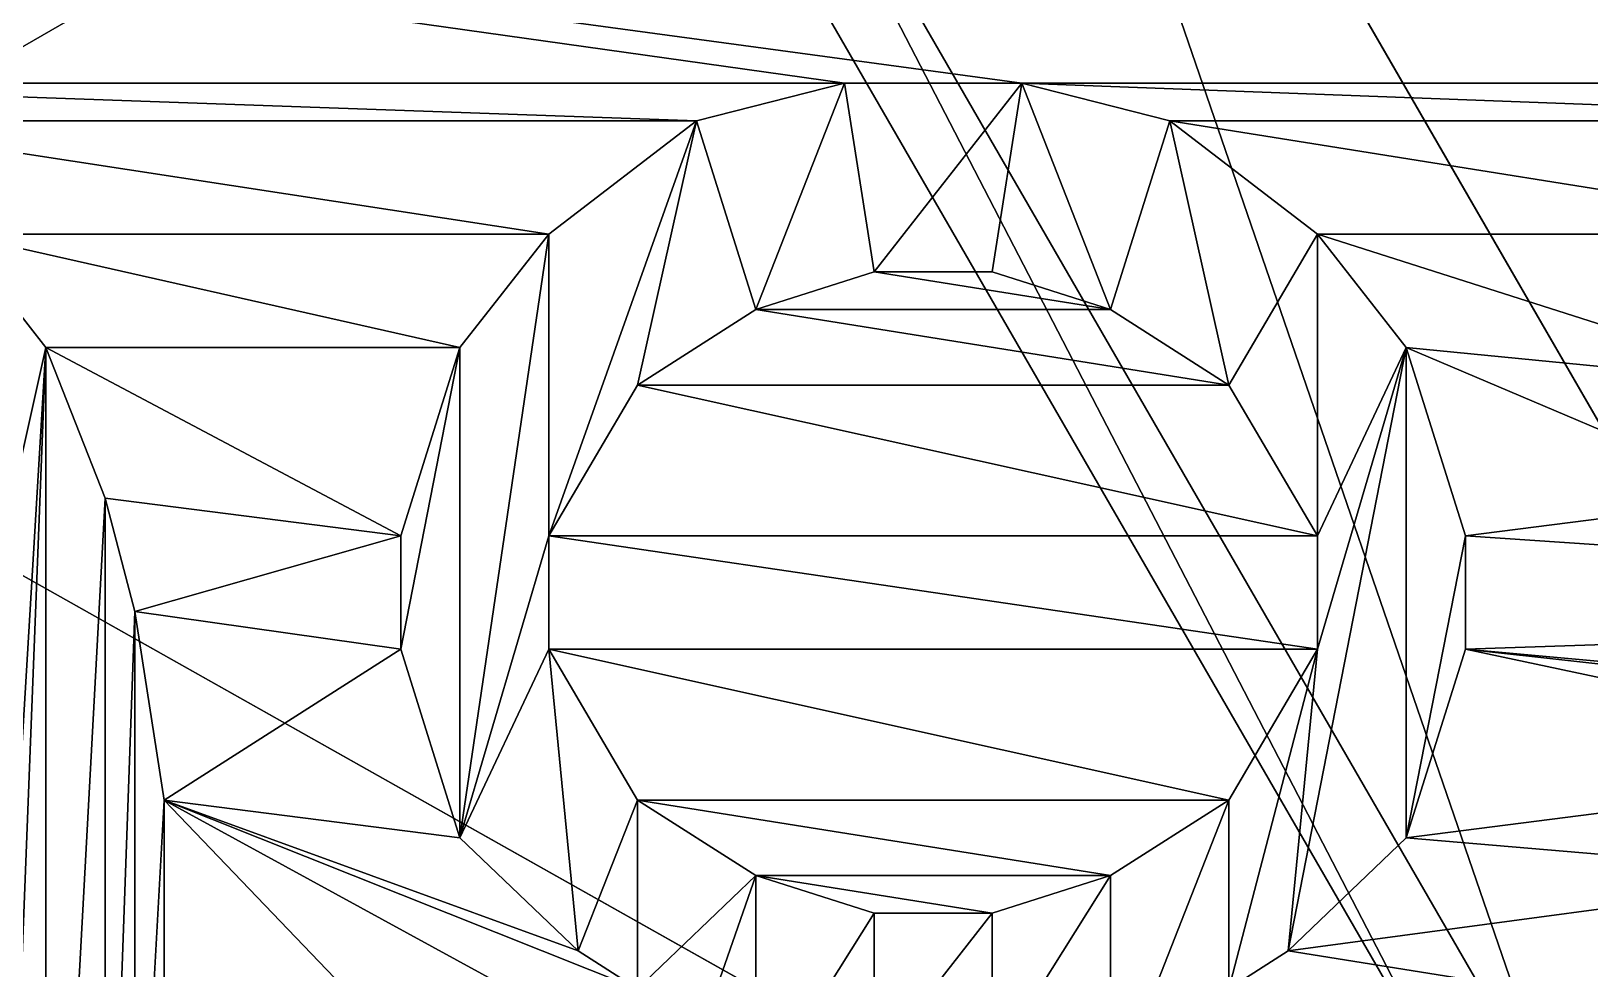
# Model space of a CAD drawing. Header units: millimetres. Extents: x -228 to 228, y -204 to 237.
# Drawn here: x 35.631 to 36.554, y 70.108 to 70.663 of the extents above; entities that cross this region are included whole.
import ezdxf

# ---------------------------------------------------------------- set-up
doc = ezdxf.new("R2010")
doc.units = ezdxf.units.MM
doc.header["$LTSCALE"] = 127.314815
for name, color, linetype in [('3522', 7, 'CONTINUOUS'), ('3711', 7, 'CONTINUOUS'), ('3712', 7, 'CONTINUOUS'), ('3719', 7, 'CONTINUOUS'), ('3720', 7, 'CONTINUOUS'), ('3721', 7, 'CONTINUOUS'), ('3722', 7, 'CONTINUOUS'), ('3893', 7, 'CONTINUOUS'), ('4123', 7, 'CONTINUOUS'), ('4124', 7, 'CONTINUOUS'), ('4125', 7, 'CONTINUOUS'), ('4126', 7, 'CONTINUOUS'), ('4127', 7, 'CONTINUOUS'), ('4158', 7, 'CONTINUOUS'), ('4159', 7, 'CONTINUOUS'), ('4160', 7, 'CONTINUOUS'), ('4161', 7, 'CONTINUOUS'), ('4162', 7, 'CONTINUOUS'), ('4163', 7, 'CONTINUOUS'), ('4164', 7, 'CONTINUOUS'), ('4165', 7, 'CONTINUOUS'), ('4166', 7, 'CONTINUOUS'), ('4167', 7, 'CONTINUOUS'), ('4168', 7, 'CONTINUOUS'), ('4169', 7, 'CONTINUOUS'), ('4170', 7, 'CONTINUOUS'), ('4171', 7, 'CONTINUOUS'), ('4172', 7, 'CONTINUOUS'), ('4173', 7, 'CONTINUOUS'), ('4174', 7, 'CONTINUOUS'), ('4192', 7, 'CONTINUOUS'), ('4193', 7, 'CONTINUOUS'), ('4194', 7, 'CONTINUOUS'), ('4195', 7, 'CONTINUOUS'), ('4196', 7, 'CONTINUOUS'), ('4197', 7, 'CONTINUOUS'), ('4198', 7, 'CONTINUOUS'), ('4199', 7, 'CONTINUOUS'), ('4200', 7, 'CONTINUOUS'), ('4201', 7, 'CONTINUOUS'), ('4202', 7, 'CONTINUOUS'), ('4203', 7, 'CONTINUOUS'), ('4204', 7, 'CONTINUOUS'), ('4205', 7, 'CONTINUOUS'), ('4206', 7, 'CONTINUOUS'), ('4207', 7, 'CONTINUOUS'), ('5002', 7, 'CONTINUOUS'), ('5003', 7, 'CONTINUOUS')]:
    doc.layers.add(name, color=color, linetype=linetype)

msp = doc.modelspace()

# ---------------------------------------------------------------- linework, layer by layer
at = {"layer": '3522', "color": 5, "linetype": 'Continuous'}
for points in [[(46.49974, 80.54048, 1035.99), (65.76091, 65.76091, 1035.99), (30.7, 78.60107, 1035.99), (46.49974, 80.54048, 1035.99)], [(65.76091, 65.76091, 1035.99), (31.21244, 78.08863, 1035.99), (30.7, 78.60107, 1035.99), (65.76091, 65.76091, 1035.99)], [(65.76091, 65.76091, 1035.99), (31.4, 77.38863, 1035.99), (31.21244, 78.08863, 1035.99), (65.76091, 65.76091, 1035.99)], [(65.76091, 65.76091, 1035.99), (31.21244, 76.68863, 1035.99), (31.4, 77.38863, 1035.99), (65.76091, 65.76091, 1035.99)], [(65.76091, 65.76091, 1035.99), (30.7, 76.17619, 1035.99), (31.21244, 76.68863, 1035.99), (65.76091, 65.76091, 1035.99)], [(29.3, 76.17619, 1035.99), (65.76091, 65.76091, 1035.99), (24.75529, 61.1815, 1035.99), (29.3, 76.17619, 1035.99)], [(65.76091, 65.76091, 1035.99), (29.3, 76.17619, 1035.99), (30, 75.98863, 1035.99), (65.76091, 65.76091, 1035.99)], [(65.76091, 65.76091, 1035.99), (30, 75.98863, 1035.99), (30.7, 76.17619, 1035.99), (65.76091, 65.76091, 1035.99)]]:
    msp.add_3dface(points, dxfattribs=at)
at = {"layer": '3711', "color": 31, "linetype": 'Continuous', "true_color": 0xffba87}
msp.add_3dface([(36.8, 70.01428, 1081.19), (37.25909, 71.77337, 1081.19), (36.15009, 71.14003, 1081.19), (36.8, 70.01428, 1081.19)], dxfattribs=at)
at = {"layer": '3712', "color": 31, "linetype": 'Continuous', "true_color": 0xffba87}
for points in [[(33.34605, 71.02152, 1073.49), (37.66279, 71.00238, 1073.49), (37.915, 70.63239, 1073.49), (33.34605, 71.02152, 1073.49)], [(35.395, 70.63239, 1073.49), (33.34605, 71.02152, 1073.49), (36.1125, 70.63239, 1073.49), (35.395, 70.63239, 1073.49)], [(36.1125, 70.63239, 1073.49), (33.34605, 71.02152, 1073.49), (36.2175, 70.63239, 1073.49), (36.1125, 70.63239, 1073.49)], [(36.2175, 70.63239, 1073.49), (33.34605, 71.02152, 1073.49), (36.9, 70.63239, 1073.49), (36.2175, 70.63239, 1073.49)], [(36.9, 70.63239, 1073.49), (33.34605, 71.02152, 1073.49), (36.97, 70.63239, 1073.49), (36.9, 70.63239, 1073.49)], [(36.97, 70.63239, 1073.49), (33.34605, 71.02152, 1073.49), (37.81, 70.63239, 1073.49), (36.97, 70.63239, 1073.49)], [(37.81, 70.63239, 1073.49), (33.34605, 71.02152, 1073.49), (37.915, 70.63239, 1073.49), (37.81, 70.63239, 1073.49)], [(35.5, 70.61005, 1073.49), (35.395, 70.63239, 1073.49), (36.025, 70.61005, 1073.49), (35.5, 70.61005, 1073.49)], [(36.025, 70.61005, 1073.49), (35.395, 70.63239, 1073.49), (36.1125, 70.63239, 1073.49), (36.025, 70.61005, 1073.49)], [(36.305, 70.61005, 1073.49), (36.2175, 70.63239, 1073.49), (36.8125, 70.61005, 1073.49), (36.305, 70.61005, 1073.49)], [(36.8125, 70.61005, 1073.49), (36.2175, 70.63239, 1073.49), (36.9, 70.63239, 1073.49), (36.8125, 70.61005, 1073.49)], [(35.5875, 70.54303, 1073.49), (35.5, 70.61005, 1073.49), (35.9375, 70.54303, 1073.49), (35.5875, 70.54303, 1073.49)], [(35.9375, 70.54303, 1073.49), (35.5, 70.61005, 1073.49), (36.025, 70.61005, 1073.49), (35.9375, 70.54303, 1073.49)], [(36.3925, 70.54303, 1073.49), (36.305, 70.61005, 1073.49), (36.725, 70.54303, 1073.49), (36.3925, 70.54303, 1073.49)], [(36.725, 70.54303, 1073.49), (36.305, 70.61005, 1073.49), (36.8125, 70.61005, 1073.49), (36.725, 70.54303, 1073.49)], [(35.64, 70.47601, 1073.49), (35.5875, 70.54303, 1073.49), (35.885, 70.47601, 1073.49), (35.64, 70.47601, 1073.49)], [(35.885, 70.47601, 1073.49), (35.5875, 70.54303, 1073.49), (35.9375, 70.54303, 1073.49), (35.885, 70.47601, 1073.49)], [(36.445, 70.47601, 1073.49), (36.3925, 70.54303, 1073.49), (36.6725, 70.45367, 1073.49), (36.445, 70.47601, 1073.49)], [(36.6725, 70.45367, 1073.49), (36.3925, 70.54303, 1073.49), (36.725, 70.54303, 1073.49), (36.6725, 70.45367, 1073.49)], [(36.06, 70.49835, 1073.49), (36.13, 70.52069, 1073.49), (36.27, 70.49835, 1073.49), (36.06, 70.49835, 1073.49)], [(36.27, 70.49835, 1073.49), (36.13, 70.52069, 1073.49), (36.2, 70.52069, 1073.49), (36.27, 70.49835, 1073.49)], [(35.99, 70.45367, 1073.49), (36.06, 70.49835, 1073.49), (36.34, 70.45367, 1073.49), (35.99, 70.45367, 1073.49)], [(36.34, 70.45367, 1073.49), (36.06, 70.49835, 1073.49), (36.27, 70.49835, 1073.49), (36.34, 70.45367, 1073.49)], [(35.675, 70.38665, 1073.49), (35.64, 70.47601, 1073.49), (35.85, 70.36431, 1073.49), (35.675, 70.38665, 1073.49)], [(35.85, 70.36431, 1073.49), (35.64, 70.47601, 1073.49), (35.885, 70.47601, 1073.49), (35.85, 70.36431, 1073.49)], [(36.48, 70.36431, 1073.49), (36.445, 70.47601, 1073.49), (36.655, 70.38665, 1073.49), (36.48, 70.36431, 1073.49)], [(36.655, 70.38665, 1073.49), (36.445, 70.47601, 1073.49), (36.6725, 70.45367, 1073.49), (36.655, 70.38665, 1073.49)], [(35.9375, 70.36431, 1073.49), (35.99, 70.45367, 1073.49), (36.3925, 70.36431, 1073.49), (35.9375, 70.36431, 1073.49)], [(36.3925, 70.36431, 1073.49), (35.99, 70.45367, 1073.49), (36.34, 70.45367, 1073.49), (36.3925, 70.36431, 1073.49)], [(35.6925, 70.31963, 1073.49), (35.675, 70.38665, 1073.49), (35.85, 70.36431, 1073.49), (35.6925, 70.31963, 1073.49)], [(36.48, 70.36431, 1073.49), (36.655, 70.38665, 1073.49), (37.145, 70.31963, 1073.49), (36.48, 70.36431, 1073.49)], [(35.85, 70.29729, 1073.49), (35.6925, 70.31963, 1073.49), (35.85, 70.36431, 1073.49), (35.85, 70.29729, 1073.49)], [(35.9375, 70.29729, 1073.49), (35.9375, 70.36431, 1073.49), (36.3925, 70.29729, 1073.49), (35.9375, 70.29729, 1073.49)], [(36.3925, 70.29729, 1073.49), (35.9375, 70.36431, 1073.49), (36.3925, 70.36431, 1073.49), (36.3925, 70.29729, 1073.49)], [(36.48, 70.29729, 1073.49), (36.48, 70.36431, 1073.49), (37.145, 70.31963, 1073.49), (36.48, 70.29729, 1073.49)], [(35.71, 70.20792, 1073.49), (35.6925, 70.31963, 1073.49), (35.85, 70.29729, 1073.49), (35.71, 70.20792, 1073.49)], [(36.97, 70.25261, 1073.49), (36.48, 70.29729, 1073.49), (37.145, 70.31963, 1073.49), (36.97, 70.25261, 1073.49)], [(35.885, 70.18558, 1073.49), (35.71, 70.20792, 1073.49), (35.85, 70.29729, 1073.49), (35.885, 70.18558, 1073.49)], [(35.99, 70.20792, 1073.49), (35.9375, 70.29729, 1073.49), (36.34, 70.20792, 1073.49), (35.99, 70.20792, 1073.49)], [(36.34, 70.20792, 1073.49), (35.9375, 70.29729, 1073.49), (36.3925, 70.29729, 1073.49), (36.34, 70.20792, 1073.49)], [(36.445, 70.18558, 1073.49), (36.48, 70.29729, 1073.49), (36.795, 70.23027, 1073.49), (36.445, 70.18558, 1073.49)], [(36.795, 70.23027, 1073.49), (36.48, 70.29729, 1073.49), (36.8825, 70.25261, 1073.49), (36.795, 70.23027, 1073.49)], [(36.8825, 70.25261, 1073.49), (36.48, 70.29729, 1073.49), (36.97, 70.25261, 1073.49), (36.8825, 70.25261, 1073.49)], [(36.7075, 70.16324, 1073.49), (36.445, 70.18558, 1073.49), (36.795, 70.23027, 1073.49), (36.7075, 70.16324, 1073.49)], [(35.71, 70.00686, 1073.49), (35.71, 70.20792, 1073.49), (35.9025, 70.00686, 1073.49), (35.71, 70.00686, 1073.49)], [(35.99, 70.09622, 1073.49), (35.71, 70.20792, 1073.49), (35.955, 70.11856, 1073.49), (35.99, 70.09622, 1073.49)], [(35.71, 70.20792, 1073.49), (35.99, 70.09622, 1073.49), (35.955, 70.07388, 1073.49), (35.71, 70.20792, 1073.49)], [(35.955, 70.11856, 1073.49), (35.71, 70.20792, 1073.49), (35.885, 70.18558, 1073.49), (35.955, 70.11856, 1073.49)], [(35.9025, 70.00686, 1073.49), (35.71, 70.20792, 1073.49), (35.955, 70.07388, 1073.49), (35.9025, 70.00686, 1073.49)], [(36.06, 70.16324, 1073.49), (35.99, 70.20792, 1073.49), (36.27, 70.16324, 1073.49), (36.06, 70.16324, 1073.49)], [(36.27, 70.16324, 1073.49), (35.99, 70.20792, 1073.49), (36.34, 70.20792, 1073.49), (36.27, 70.16324, 1073.49)], [(36.375, 70.11856, 1073.49), (36.445, 70.18558, 1073.49), (36.7075, 70.16324, 1073.49), (36.375, 70.11856, 1073.49)], [(36.13, 70.1409, 1073.49), (36.06, 70.16324, 1073.49), (36.2, 70.1409, 1073.49), (36.13, 70.1409, 1073.49)], [(36.2, 70.1409, 1073.49), (36.06, 70.16324, 1073.49), (36.27, 70.16324, 1073.49), (36.2, 70.1409, 1073.49)], [(36.655, 70.07388, 1073.49), (36.375, 70.11856, 1073.49), (36.7075, 70.16324, 1073.49), (36.655, 70.07388, 1073.49)], [(36.34, 70.09622, 1073.49), (36.375, 70.11856, 1073.49), (36.655, 70.07388, 1073.49), (36.34, 70.09622, 1073.49)]]:
    msp.add_3dface(points, dxfattribs=at)
at = {"layer": '3719', "color": 31, "linetype": 'Continuous', "true_color": 0xffba87}
for points in [[(34.51745, 70.01428, 1074.19), (36.48255, 70.01428, 1074.19), (35.99139, 70.86505, 1074.19), (34.51745, 70.01428, 1074.19)], [(35.00861, 70.86505, 1074.19), (34.51745, 70.01428, 1074.19), (35.99139, 70.86505, 1074.19), (35.00861, 70.86505, 1074.19)]]:
    msp.add_3dface(points, dxfattribs=at)
at = {"layer": '3720', "color": 31, "linetype": 'Continuous', "true_color": 0xffba87}
for points in [[(35.99139, 70.86505, 1074.19), (36.48255, 70.01428, 1074.19), (36.01818, 70.91208, 1080.39), (35.99139, 70.86505, 1074.19)], [(36.01818, 70.91208, 1080.39), (36.48255, 70.01428, 1074.19), (36.53665, 70.01428, 1080.39), (36.01818, 70.91208, 1080.39)]]:
    msp.add_3dface(points, dxfattribs=at)
at = {"layer": '3721', "color": 31, "linetype": 'Continuous', "true_color": 0xffba87}
for points in [[(36.01818, 70.91208, 1080.39), (36.53665, 70.01428, 1080.39), (36.15, 71.14012, 1080.39), (36.01818, 70.91208, 1080.39)], [(36.53665, 70.01428, 1080.39), (36.8, 70.01428, 1080.39), (36.15, 71.14012, 1080.39), (36.53665, 70.01428, 1080.39)]]:
    msp.add_3dface(points, dxfattribs=at)
at = {"layer": '3722', "color": 31, "linetype": 'Continuous', "true_color": 0xffba87}
for points in [[(36.8, 70.01428, 1080.39), (36.15009, 71.14003, 1081.19), (36.15, 71.14012, 1080.39), (36.8, 70.01428, 1080.39)], [(36.8, 70.01428, 1081.19), (36.15009, 71.14003, 1081.19), (36.8, 70.01428, 1080.39), (36.8, 70.01428, 1081.19)]]:
    msp.add_3dface(points, dxfattribs=at)
at = {"layer": '3893', "color": 31, "linetype": 'Continuous', "true_color": 0xffba87}
for points in [[(36.025, 70.61005, 1073.34), (36.1125, 70.63239, 1073.34), (36.06, 70.49835, 1073.34), (36.025, 70.61005, 1073.34)], [(36.1125, 70.63239, 1073.34), (36.13, 70.52069, 1073.34), (36.06, 70.49835, 1073.34), (36.1125, 70.63239, 1073.34)], [(36.1125, 70.63239, 1073.34), (36.2175, 70.63239, 1073.34), (36.13, 70.52069, 1073.34), (36.1125, 70.63239, 1073.34)], [(36.13, 70.52069, 1073.34), (36.2175, 70.63239, 1073.34), (36.2, 70.52069, 1073.34), (36.13, 70.52069, 1073.34)], [(36.2, 70.52069, 1073.34), (36.2175, 70.63239, 1073.34), (36.27, 70.49835, 1073.34), (36.2, 70.52069, 1073.34)], [(36.2175, 70.63239, 1073.34), (36.305, 70.61005, 1073.34), (36.27, 70.49835, 1073.34), (36.2175, 70.63239, 1073.34)], [(35.9375, 70.54303, 1073.34), (36.025, 70.61005, 1073.34), (35.9375, 70.36431, 1073.34), (35.9375, 70.54303, 1073.34)], [(35.9375, 70.36431, 1073.34), (36.025, 70.61005, 1073.34), (35.99, 70.45367, 1073.34), (35.9375, 70.36431, 1073.34)], [(35.99, 70.45367, 1073.34), (36.025, 70.61005, 1073.34), (36.06, 70.49835, 1073.34), (35.99, 70.45367, 1073.34)], [(36.27, 70.49835, 1073.34), (36.305, 70.61005, 1073.34), (36.34, 70.45367, 1073.34), (36.27, 70.49835, 1073.34)], [(36.305, 70.61005, 1073.34), (36.3925, 70.54303, 1073.34), (36.34, 70.45367, 1073.34), (36.305, 70.61005, 1073.34)], [(35.5875, 70.54303, 1073.34), (35.64, 70.47601, 1073.34), (35.605, 70.31963, 1073.34), (35.5875, 70.54303, 1073.34)], [(35.885, 70.47601, 1073.34), (35.9375, 70.54303, 1073.34), (35.885, 70.18558, 1073.34), (35.885, 70.47601, 1073.34)], [(35.885, 70.18558, 1073.34), (35.9375, 70.54303, 1073.34), (35.9375, 70.36431, 1073.34), (35.885, 70.18558, 1073.34)], [(36.34, 70.45367, 1073.34), (36.3925, 70.54303, 1073.34), (36.3925, 70.36431, 1073.34), (36.34, 70.45367, 1073.34)], [(36.3925, 70.54303, 1073.34), (36.445, 70.47601, 1073.34), (36.3925, 70.36431, 1073.34), (36.3925, 70.54303, 1073.34)], [(35.605, 70.31963, 1073.34), (35.64, 70.47601, 1073.34), (35.6225, 70.18558, 1073.34), (35.605, 70.31963, 1073.34)], [(35.64, 70.47601, 1073.34), (35.64, 69.73878, 1073.34), (35.6225, 70.0292, 1073.34), (35.64, 70.47601, 1073.34)], [(35.6225, 70.18558, 1073.34), (35.64, 70.47601, 1073.34), (35.6225, 70.0292, 1073.34), (35.6225, 70.18558, 1073.34)], [(35.675, 70.38665, 1073.34), (35.64, 69.73878, 1073.34), (35.64, 70.47601, 1073.34), (35.675, 70.38665, 1073.34)], [(35.85, 70.36431, 1073.34), (35.885, 70.47601, 1073.34), (35.85, 70.29729, 1073.34), (35.85, 70.36431, 1073.34)], [(35.85, 70.29729, 1073.34), (35.885, 70.47601, 1073.34), (35.885, 70.18558, 1073.34), (35.85, 70.29729, 1073.34)], [(36.445, 70.18558, 1073.34), (36.375, 70.11856, 1073.34), (36.445, 70.47601, 1073.34), (36.445, 70.18558, 1073.34)], [(36.445, 70.47601, 1073.34), (36.375, 70.11856, 1073.34), (36.3925, 70.29729, 1073.34), (36.445, 70.47601, 1073.34)], [(36.3925, 70.36431, 1073.34), (36.445, 70.47601, 1073.34), (36.3925, 70.29729, 1073.34), (36.3925, 70.36431, 1073.34)], [(36.48, 70.36431, 1073.34), (36.445, 70.18558, 1073.34), (36.445, 70.47601, 1073.34), (36.48, 70.36431, 1073.34)], [(35.675, 69.82814, 1073.34), (35.64, 69.73878, 1073.34), (35.675, 70.38665, 1073.34), (35.675, 69.82814, 1073.34)], [(35.6925, 70.31963, 1073.34), (35.675, 69.82814, 1073.34), (35.675, 70.38665, 1073.34), (35.6925, 70.31963, 1073.34)], [(35.9375, 70.29729, 1073.34), (35.885, 70.18558, 1073.34), (35.9375, 70.36431, 1073.34), (35.9375, 70.29729, 1073.34)], [(36.48, 70.29729, 1073.34), (36.445, 70.18558, 1073.34), (36.48, 70.36431, 1073.34), (36.48, 70.29729, 1073.34)], [(35.6925, 69.89516, 1073.34), (35.675, 69.82814, 1073.34), (35.6925, 70.31963, 1073.34), (35.6925, 69.89516, 1073.34)], [(35.71, 70.20792, 1073.34), (35.6925, 69.89516, 1073.34), (35.6925, 70.31963, 1073.34), (35.71, 70.20792, 1073.34)], [(35.955, 70.11856, 1073.34), (35.885, 70.18558, 1073.34), (35.9375, 70.29729, 1073.34), (35.955, 70.11856, 1073.34)], [(35.99, 70.20792, 1073.34), (35.955, 70.11856, 1073.34), (35.9375, 70.29729, 1073.34), (35.99, 70.20792, 1073.34)], [(36.375, 70.11856, 1073.34), (36.34, 70.09622, 1073.34), (36.3925, 70.29729, 1073.34), (36.375, 70.11856, 1073.34)], [(36.3925, 70.29729, 1073.34), (36.34, 70.09622, 1073.34), (36.34, 70.20792, 1073.34), (36.3925, 70.29729, 1073.34)], [(35.71, 70.00686, 1073.34), (35.6925, 69.89516, 1073.34), (35.71, 70.20792, 1073.34), (35.71, 70.00686, 1073.34)], [(35.99, 70.09622, 1073.34), (35.955, 70.11856, 1073.34), (35.99, 70.20792, 1073.34), (35.99, 70.09622, 1073.34)], [(36.06, 70.16324, 1073.34), (35.99, 70.09622, 1073.34), (35.99, 70.20792, 1073.34), (36.06, 70.16324, 1073.34)], [(36.34, 70.20792, 1073.34), (36.34, 70.09622, 1073.34), (36.27, 70.0292, 1073.34), (36.34, 70.20792, 1073.34)], [(36.27, 70.16324, 1073.34), (36.34, 70.20792, 1073.34), (36.27, 70.0292, 1073.34), (36.27, 70.16324, 1073.34)], [(35.99, 70.09622, 1073.34), (36.06, 70.16324, 1073.34), (35.99, 69.96218, 1073.34), (35.99, 70.09622, 1073.34)], [(35.99, 69.96218, 1073.34), (36.06, 70.16324, 1073.34), (36.06, 70.0292, 1073.34), (35.99, 69.96218, 1073.34)], [(36.06, 70.16324, 1073.34), (36.13, 70.1409, 1073.34), (36.06, 70.0292, 1073.34), (36.06, 70.16324, 1073.34)], [(36.2, 70.1409, 1073.34), (36.27, 70.16324, 1073.34), (36.2, 70.05154, 1073.34), (36.2, 70.1409, 1073.34)], [(36.2, 70.05154, 1073.34), (36.27, 70.16324, 1073.34), (36.27, 70.0292, 1073.34), (36.2, 70.05154, 1073.34)], [(36.06, 70.0292, 1073.34), (36.13, 70.1409, 1073.34), (36.13, 70.05154, 1073.34), (36.06, 70.0292, 1073.34)], [(36.13, 70.1409, 1073.34), (36.2, 70.1409, 1073.34), (36.13, 70.05154, 1073.34), (36.13, 70.1409, 1073.34)], [(36.13, 70.05154, 1073.34), (36.2, 70.1409, 1073.34), (36.2, 70.05154, 1073.34), (36.13, 70.05154, 1073.34)]]:
    msp.add_3dface(points, dxfattribs=at)
at = {"layer": '4123', "color": 31, "linetype": 'Continuous', "true_color": 0xffba87}
for points in [[(35.5875, 70.54303, 1073.49), (35.64, 70.47601, 1073.49), (35.64, 70.47601, 1073.34), (35.5875, 70.54303, 1073.49)], [(35.5875, 70.54303, 1073.49), (35.64, 70.47601, 1073.34), (35.5875, 70.54303, 1073.34), (35.5875, 70.54303, 1073.49)]]:
    msp.add_3dface(points, dxfattribs=at)
at = {"layer": '4124', "color": 31, "linetype": 'Continuous', "true_color": 0xffba87}
for points in [[(35.64, 70.47601, 1073.49), (35.675, 70.38665, 1073.49), (35.675, 70.38665, 1073.34), (35.64, 70.47601, 1073.49)], [(35.64, 70.47601, 1073.49), (35.675, 70.38665, 1073.34), (35.64, 70.47601, 1073.34), (35.64, 70.47601, 1073.49)]]:
    msp.add_3dface(points, dxfattribs=at)
at = {"layer": '4125', "color": 31, "linetype": 'Continuous', "true_color": 0xffba87}
for points in [[(35.675, 70.38665, 1073.49), (35.6925, 70.31963, 1073.49), (35.6925, 70.31963, 1073.34), (35.675, 70.38665, 1073.49)], [(35.675, 70.38665, 1073.49), (35.6925, 70.31963, 1073.34), (35.675, 70.38665, 1073.34), (35.675, 70.38665, 1073.49)]]:
    msp.add_3dface(points, dxfattribs=at)
at = {"layer": '4126', "color": 31, "linetype": 'Continuous', "true_color": 0xffba87}
for points in [[(35.6925, 70.31963, 1073.49), (35.71, 70.20792, 1073.49), (35.71, 70.20792, 1073.34), (35.6925, 70.31963, 1073.49)], [(35.6925, 70.31963, 1073.49), (35.71, 70.20792, 1073.34), (35.6925, 70.31963, 1073.34), (35.6925, 70.31963, 1073.49)]]:
    msp.add_3dface(points, dxfattribs=at)
at = {"layer": '4127', "color": 31, "linetype": 'Continuous', "true_color": 0xffba87}
for points in [[(35.71, 70.20792, 1073.49), (35.71, 70.00686, 1073.49), (35.71, 70.20792, 1073.34), (35.71, 70.20792, 1073.49)], [(35.71, 70.00686, 1073.49), (35.71, 70.00686, 1073.34), (35.71, 70.20792, 1073.34), (35.71, 70.00686, 1073.49)]]:
    msp.add_3dface(points, dxfattribs=at)
at = {"layer": '4158', "color": 31, "linetype": 'Continuous', "true_color": 0xffba87}
for points in [[(35.99, 70.09622, 1073.49), (35.955, 70.11856, 1073.49), (35.955, 70.11856, 1073.34), (35.99, 70.09622, 1073.49)], [(35.99, 70.09622, 1073.34), (35.99, 70.09622, 1073.49), (35.955, 70.11856, 1073.34), (35.99, 70.09622, 1073.34)]]:
    msp.add_3dface(points, dxfattribs=at)
at = {"layer": '4159', "color": 31, "linetype": 'Continuous', "true_color": 0xffba87}
for points in [[(35.955, 70.11856, 1073.49), (35.885, 70.18558, 1073.49), (35.885, 70.18558, 1073.34), (35.955, 70.11856, 1073.49)], [(35.955, 70.11856, 1073.49), (35.885, 70.18558, 1073.34), (35.955, 70.11856, 1073.34), (35.955, 70.11856, 1073.49)]]:
    msp.add_3dface(points, dxfattribs=at)
at = {"layer": '4160', "color": 31, "linetype": 'Continuous', "true_color": 0xffba87}
for points in [[(35.885, 70.18558, 1073.49), (35.85, 70.29729, 1073.49), (35.85, 70.29729, 1073.34), (35.885, 70.18558, 1073.49)], [(35.885, 70.18558, 1073.49), (35.85, 70.29729, 1073.34), (35.885, 70.18558, 1073.34), (35.885, 70.18558, 1073.49)]]:
    msp.add_3dface(points, dxfattribs=at)
at = {"layer": '4161', "color": 31, "linetype": 'Continuous', "true_color": 0xffba87}
for points in [[(35.85, 70.29729, 1073.49), (35.85, 70.36431, 1073.49), (35.85, 70.36431, 1073.34), (35.85, 70.29729, 1073.49)], [(35.85, 70.29729, 1073.49), (35.85, 70.36431, 1073.34), (35.85, 70.29729, 1073.34), (35.85, 70.29729, 1073.49)]]:
    msp.add_3dface(points, dxfattribs=at)
at = {"layer": '4162', "color": 31, "linetype": 'Continuous', "true_color": 0xffba87}
for points in [[(35.85, 70.36431, 1073.49), (35.885, 70.47601, 1073.49), (35.885, 70.47601, 1073.34), (35.85, 70.36431, 1073.49)], [(35.85, 70.36431, 1073.49), (35.885, 70.47601, 1073.34), (35.85, 70.36431, 1073.34), (35.85, 70.36431, 1073.49)]]:
    msp.add_3dface(points, dxfattribs=at)
at = {"layer": '4163', "color": 31, "linetype": 'Continuous', "true_color": 0xffba87}
for points in [[(35.885, 70.47601, 1073.49), (35.9375, 70.54303, 1073.49), (35.9375, 70.54303, 1073.34), (35.885, 70.47601, 1073.49)], [(35.885, 70.47601, 1073.49), (35.9375, 70.54303, 1073.34), (35.885, 70.47601, 1073.34), (35.885, 70.47601, 1073.49)]]:
    msp.add_3dface(points, dxfattribs=at)
at = {"layer": '4164', "color": 31, "linetype": 'Continuous', "true_color": 0xffba87}
for points in [[(35.9375, 70.54303, 1073.49), (36.025, 70.61005, 1073.49), (36.025, 70.61005, 1073.34), (35.9375, 70.54303, 1073.49)], [(35.9375, 70.54303, 1073.49), (36.025, 70.61005, 1073.34), (35.9375, 70.54303, 1073.34), (35.9375, 70.54303, 1073.49)]]:
    msp.add_3dface(points, dxfattribs=at)
at = {"layer": '4165', "color": 31, "linetype": 'Continuous', "true_color": 0xffba87}
for points in [[(36.025, 70.61005, 1073.49), (36.1125, 70.63239, 1073.49), (36.1125, 70.63239, 1073.34), (36.025, 70.61005, 1073.49)], [(36.025, 70.61005, 1073.49), (36.1125, 70.63239, 1073.34), (36.025, 70.61005, 1073.34), (36.025, 70.61005, 1073.49)]]:
    msp.add_3dface(points, dxfattribs=at)
at = {"layer": '4166', "color": 31, "linetype": 'Continuous', "true_color": 0xffba87}
for points in [[(36.1125, 70.63239, 1073.49), (36.2175, 70.63239, 1073.49), (36.2175, 70.63239, 1073.34), (36.1125, 70.63239, 1073.49)], [(36.1125, 70.63239, 1073.49), (36.2175, 70.63239, 1073.34), (36.1125, 70.63239, 1073.34), (36.1125, 70.63239, 1073.49)]]:
    msp.add_3dface(points, dxfattribs=at)
at = {"layer": '4167', "color": 31, "linetype": 'Continuous', "true_color": 0xffba87}
for points in [[(36.2175, 70.63239, 1073.49), (36.305, 70.61005, 1073.49), (36.305, 70.61005, 1073.34), (36.2175, 70.63239, 1073.49)], [(36.2175, 70.63239, 1073.49), (36.305, 70.61005, 1073.34), (36.2175, 70.63239, 1073.34), (36.2175, 70.63239, 1073.49)]]:
    msp.add_3dface(points, dxfattribs=at)
at = {"layer": '4168', "color": 31, "linetype": 'Continuous', "true_color": 0xffba87}
for points in [[(36.305, 70.61005, 1073.49), (36.3925, 70.54303, 1073.49), (36.3925, 70.54303, 1073.34), (36.305, 70.61005, 1073.49)], [(36.305, 70.61005, 1073.49), (36.3925, 70.54303, 1073.34), (36.305, 70.61005, 1073.34), (36.305, 70.61005, 1073.49)]]:
    msp.add_3dface(points, dxfattribs=at)
at = {"layer": '4169', "color": 31, "linetype": 'Continuous', "true_color": 0xffba87}
for points in [[(36.3925, 70.54303, 1073.49), (36.445, 70.47601, 1073.49), (36.445, 70.47601, 1073.34), (36.3925, 70.54303, 1073.49)], [(36.3925, 70.54303, 1073.49), (36.445, 70.47601, 1073.34), (36.3925, 70.54303, 1073.34), (36.3925, 70.54303, 1073.49)]]:
    msp.add_3dface(points, dxfattribs=at)
at = {"layer": '4170', "color": 31, "linetype": 'Continuous', "true_color": 0xffba87}
for points in [[(36.445, 70.47601, 1073.49), (36.48, 70.36431, 1073.49), (36.48, 70.36431, 1073.34), (36.445, 70.47601, 1073.49)], [(36.445, 70.47601, 1073.49), (36.48, 70.36431, 1073.34), (36.445, 70.47601, 1073.34), (36.445, 70.47601, 1073.49)]]:
    msp.add_3dface(points, dxfattribs=at)
at = {"layer": '4171', "color": 31, "linetype": 'Continuous', "true_color": 0xffba87}
for points in [[(36.48, 70.36431, 1073.49), (36.48, 70.29729, 1073.49), (36.48, 70.29729, 1073.34), (36.48, 70.36431, 1073.49)], [(36.48, 70.36431, 1073.49), (36.48, 70.29729, 1073.34), (36.48, 70.36431, 1073.34), (36.48, 70.36431, 1073.49)]]:
    msp.add_3dface(points, dxfattribs=at)
at = {"layer": '4172', "color": 31, "linetype": 'Continuous', "true_color": 0xffba87}
for points in [[(36.48, 70.29729, 1073.49), (36.445, 70.18558, 1073.49), (36.445, 70.18558, 1073.34), (36.48, 70.29729, 1073.49)], [(36.48, 70.29729, 1073.49), (36.445, 70.18558, 1073.34), (36.48, 70.29729, 1073.34), (36.48, 70.29729, 1073.49)]]:
    msp.add_3dface(points, dxfattribs=at)
at = {"layer": '4173', "color": 31, "linetype": 'Continuous', "true_color": 0xffba87}
for points in [[(36.445, 70.18558, 1073.49), (36.375, 70.11856, 1073.49), (36.375, 70.11856, 1073.34), (36.445, 70.18558, 1073.49)], [(36.445, 70.18558, 1073.49), (36.375, 70.11856, 1073.34), (36.445, 70.18558, 1073.34), (36.445, 70.18558, 1073.49)]]:
    msp.add_3dface(points, dxfattribs=at)
at = {"layer": '4174', "color": 31, "linetype": 'Continuous', "true_color": 0xffba87}
for points in [[(36.375, 70.11856, 1073.49), (36.34, 70.09622, 1073.49), (36.34, 70.09622, 1073.34), (36.375, 70.11856, 1073.49)], [(36.375, 70.11856, 1073.49), (36.34, 70.09622, 1073.34), (36.375, 70.11856, 1073.34), (36.375, 70.11856, 1073.49)]]:
    msp.add_3dface(points, dxfattribs=at)
at = {"layer": '4192', "color": 31, "linetype": 'Continuous', "true_color": 0xffba87}
for points in [[(36.13, 70.52069, 1073.49), (36.06, 70.49835, 1073.49), (36.06, 70.49835, 1073.34), (36.13, 70.52069, 1073.49)], [(36.13, 70.52069, 1073.34), (36.13, 70.52069, 1073.49), (36.06, 70.49835, 1073.34), (36.13, 70.52069, 1073.34)]]:
    msp.add_3dface(points, dxfattribs=at)
at = {"layer": '4193', "color": 31, "linetype": 'Continuous', "true_color": 0xffba87}
for points in [[(36.06, 70.49835, 1073.49), (35.99, 70.45367, 1073.49), (35.99, 70.45367, 1073.34), (36.06, 70.49835, 1073.49)], [(36.06, 70.49835, 1073.49), (35.99, 70.45367, 1073.34), (36.06, 70.49835, 1073.34), (36.06, 70.49835, 1073.49)]]:
    msp.add_3dface(points, dxfattribs=at)
at = {"layer": '4194', "color": 31, "linetype": 'Continuous', "true_color": 0xffba87}
for points in [[(35.99, 70.45367, 1073.49), (35.9375, 70.36431, 1073.49), (35.9375, 70.36431, 1073.34), (35.99, 70.45367, 1073.49)], [(35.99, 70.45367, 1073.49), (35.9375, 70.36431, 1073.34), (35.99, 70.45367, 1073.34), (35.99, 70.45367, 1073.49)]]:
    msp.add_3dface(points, dxfattribs=at)
at = {"layer": '4195', "color": 31, "linetype": 'Continuous', "true_color": 0xffba87}
for points in [[(35.9375, 70.36431, 1073.49), (35.9375, 70.29729, 1073.49), (35.9375, 70.29729, 1073.34), (35.9375, 70.36431, 1073.49)], [(35.9375, 70.36431, 1073.49), (35.9375, 70.29729, 1073.34), (35.9375, 70.36431, 1073.34), (35.9375, 70.36431, 1073.49)]]:
    msp.add_3dface(points, dxfattribs=at)
at = {"layer": '4196', "color": 31, "linetype": 'Continuous', "true_color": 0xffba87}
for points in [[(35.9375, 70.29729, 1073.49), (35.99, 70.20792, 1073.49), (35.99, 70.20792, 1073.34), (35.9375, 70.29729, 1073.49)], [(35.9375, 70.29729, 1073.49), (35.99, 70.20792, 1073.34), (35.9375, 70.29729, 1073.34), (35.9375, 70.29729, 1073.49)]]:
    msp.add_3dface(points, dxfattribs=at)
at = {"layer": '4197', "color": 31, "linetype": 'Continuous', "true_color": 0xffba87}
for points in [[(35.99, 70.20792, 1073.49), (36.06, 70.16324, 1073.49), (36.06, 70.16324, 1073.34), (35.99, 70.20792, 1073.49)], [(35.99, 70.20792, 1073.49), (36.06, 70.16324, 1073.34), (35.99, 70.20792, 1073.34), (35.99, 70.20792, 1073.49)]]:
    msp.add_3dface(points, dxfattribs=at)
at = {"layer": '4198', "color": 31, "linetype": 'Continuous', "true_color": 0xffba87}
for points in [[(36.06, 70.16324, 1073.49), (36.13, 70.1409, 1073.49), (36.13, 70.1409, 1073.34), (36.06, 70.16324, 1073.49)], [(36.06, 70.16324, 1073.49), (36.13, 70.1409, 1073.34), (36.06, 70.16324, 1073.34), (36.06, 70.16324, 1073.49)]]:
    msp.add_3dface(points, dxfattribs=at)
at = {"layer": '4199', "color": 31, "linetype": 'Continuous', "true_color": 0xffba87}
for points in [[(36.13, 70.1409, 1073.49), (36.2, 70.1409, 1073.49), (36.2, 70.1409, 1073.34), (36.13, 70.1409, 1073.49)], [(36.13, 70.1409, 1073.49), (36.2, 70.1409, 1073.34), (36.13, 70.1409, 1073.34), (36.13, 70.1409, 1073.49)]]:
    msp.add_3dface(points, dxfattribs=at)
at = {"layer": '4200', "color": 31, "linetype": 'Continuous', "true_color": 0xffba87}
for points in [[(36.2, 70.1409, 1073.49), (36.27, 70.16324, 1073.49), (36.27, 70.16324, 1073.34), (36.2, 70.1409, 1073.49)], [(36.2, 70.1409, 1073.49), (36.27, 70.16324, 1073.34), (36.2, 70.1409, 1073.34), (36.2, 70.1409, 1073.49)]]:
    msp.add_3dface(points, dxfattribs=at)
at = {"layer": '4201', "color": 31, "linetype": 'Continuous', "true_color": 0xffba87}
for points in [[(36.27, 70.16324, 1073.49), (36.34, 70.20792, 1073.49), (36.34, 70.20792, 1073.34), (36.27, 70.16324, 1073.49)], [(36.27, 70.16324, 1073.49), (36.34, 70.20792, 1073.34), (36.27, 70.16324, 1073.34), (36.27, 70.16324, 1073.49)]]:
    msp.add_3dface(points, dxfattribs=at)
at = {"layer": '4202', "color": 31, "linetype": 'Continuous', "true_color": 0xffba87}
for points in [[(36.34, 70.20792, 1073.49), (36.3925, 70.29729, 1073.49), (36.3925, 70.29729, 1073.34), (36.34, 70.20792, 1073.49)], [(36.34, 70.20792, 1073.49), (36.3925, 70.29729, 1073.34), (36.34, 70.20792, 1073.34), (36.34, 70.20792, 1073.49)]]:
    msp.add_3dface(points, dxfattribs=at)
at = {"layer": '4203', "color": 31, "linetype": 'Continuous', "true_color": 0xffba87}
for points in [[(36.3925, 70.29729, 1073.49), (36.3925, 70.36431, 1073.49), (36.3925, 70.36431, 1073.34), (36.3925, 70.29729, 1073.49)], [(36.3925, 70.29729, 1073.49), (36.3925, 70.36431, 1073.34), (36.3925, 70.29729, 1073.34), (36.3925, 70.29729, 1073.49)]]:
    msp.add_3dface(points, dxfattribs=at)
at = {"layer": '4204', "color": 31, "linetype": 'Continuous', "true_color": 0xffba87}
for points in [[(36.3925, 70.36431, 1073.49), (36.34, 70.45367, 1073.49), (36.34, 70.45367, 1073.34), (36.3925, 70.36431, 1073.49)], [(36.3925, 70.36431, 1073.49), (36.34, 70.45367, 1073.34), (36.3925, 70.36431, 1073.34), (36.3925, 70.36431, 1073.49)]]:
    msp.add_3dface(points, dxfattribs=at)
at = {"layer": '4205', "color": 31, "linetype": 'Continuous', "true_color": 0xffba87}
for points in [[(36.34, 70.45367, 1073.49), (36.27, 70.49835, 1073.49), (36.27, 70.49835, 1073.34), (36.34, 70.45367, 1073.49)], [(36.34, 70.45367, 1073.49), (36.27, 70.49835, 1073.34), (36.34, 70.45367, 1073.34), (36.34, 70.45367, 1073.49)]]:
    msp.add_3dface(points, dxfattribs=at)
at = {"layer": '4206', "color": 31, "linetype": 'Continuous', "true_color": 0xffba87}
for points in [[(36.27, 70.49835, 1073.49), (36.2, 70.52069, 1073.49), (36.2, 70.52069, 1073.34), (36.27, 70.49835, 1073.49)], [(36.27, 70.49835, 1073.49), (36.2, 70.52069, 1073.34), (36.27, 70.49835, 1073.34), (36.27, 70.49835, 1073.49)]]:
    msp.add_3dface(points, dxfattribs=at)
at = {"layer": '4207', "color": 31, "linetype": 'Continuous', "true_color": 0xffba87}
for points in [[(36.2, 70.52069, 1073.49), (36.13, 70.52069, 1073.49), (36.13, 70.52069, 1073.34), (36.2, 70.52069, 1073.49)], [(36.2, 70.52069, 1073.49), (36.13, 70.52069, 1073.34), (36.2, 70.52069, 1073.34), (36.2, 70.52069, 1073.49)]]:
    msp.add_3dface(points, dxfattribs=at)
at = {"layer": '5002', "color": 6, "linetype": 'Continuous'}
for points in [[(44.58106, 58.92019, 1079.6647), (35.1024, 70.63595, 1039.01), (28.96383, 67.97173, 1079.6647), (44.58106, 58.92019, 1079.6647)], [(42.23126, 66.61934, 1039.01), (35.1024, 70.63595, 1039.01), (44.58106, 58.92019, 1079.6647), (42.23126, 66.61934, 1039.01)]]:
    msp.add_3dface(points, dxfattribs=at)
at = {"layer": '5003', "color": 6, "linetype": 'Continuous'}
for points in [[(34.80659, 68.53115, 1039.01), (35.1024, 70.63595, 1039.01), (35.89397, 67.96794, 1039.01), (34.80659, 68.53115, 1039.01)], [(35.1024, 70.63595, 1039.01), (42.23126, 66.61934, 1039.01), (35.89397, 67.96794, 1039.01), (35.1024, 70.63595, 1039.01)]]:
    msp.add_3dface(points, dxfattribs=at)

doc.saveas('drawing.dxf')
